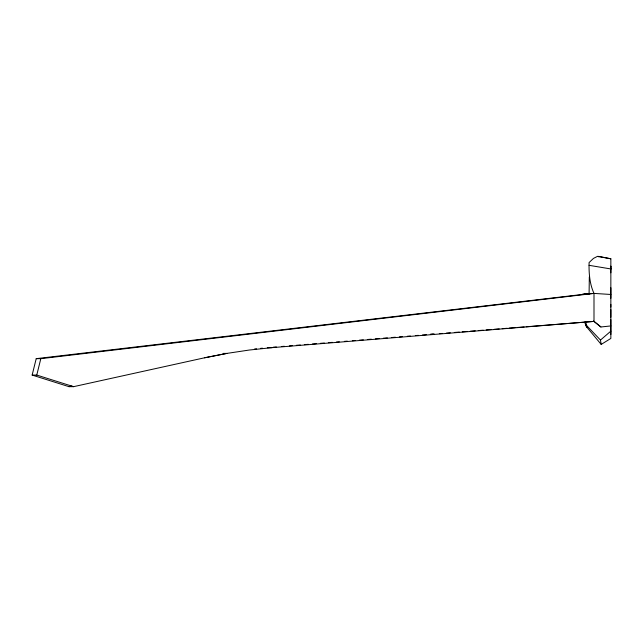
<?xml version="1.0" encoding="UTF-8"?>
<svg xmlns="http://www.w3.org/2000/svg" width="643" height="643" viewBox="0 0 643 643"><rect width="100%" height="100%" fill="white"/><g stroke="black" fill="none" stroke-linecap="round" stroke-linejoin="round"><path stroke-width="0.96" d="M610.85 319.619L610.85 334.545M610.85 317.224L610.85 309.588M610.85 307.057L610.85 304.38M610.85 298.288L610.85 287.775M610.85 268.091L610.85 272.817M610.85 266.644L610.85 266.154M610.85 266.306L610.85 267.777M589.318 276.964L589.084 294.004M610.85 325.929L600.892 326.982L593.995 321.396L271.949 347.662L249.339 350.025L226.842 353.409L204.522 357.797L73.575 386.668L68.962 386.66L32.15 375.07L36.209 358.657L591.166 293.433M32.15 375.07L36.764 375.07L40.814 358.673L593.995 293.417L610.85 294.47M610.85 331.145L600.466 340.067L601.197 344.415L610.85 338.443L610.85 258.791L597.532 256.332L593.449 258.414L589.084 262.569C588.835 272.978 589.575 283.836 593.995 293.417L593.995 321.396L526.143 326.773M68.97 386.668L71.895 386.025M204.522 357.805L226.842 353.409L223.161 353.401M582.164 294.269L593.995 293.417M583.884 294.084L585.419 293.923M254.556 348.996L256.525 348.787M260.455 348.385L262.424 348.168M430.36 334.32L433.358 334.006M269.337 347.501L267.343 347.662L271.949 347.662M273.339 347.172L276.337 346.923M281.345 346.521L284.343 346.272M289.342 345.87L292.34 345.621M296.343 345.299L300.345 344.969M304.348 344.648L308.343 344.318M312.345 343.997L316.348 343.659M320.351 343.338L324.345 343.008M328.348 342.687L332.351 342.357M336.353 342.036L339.351 341.787M344.351 341.385L347.349 341.136M352.356 340.734L355.354 340.485M359.357 340.163L363.351 339.825M367.354 339.504L371.357 339.174M375.359 338.853L379.354 338.523M383.357 338.202L387.359 337.872M391.362 337.551L395.357 337.221M399.359 336.892L402.357 336.651M407.357 336.241L410.363 335.992M415.362 335.59L418.36 335.341M422.363 335.019L426.365 334.69M430.36 334.368L434.346 334.055M439.338 333.661L442.336 333.42M446.322 333.106L450.317 332.785M454.304 332.471L459.295 332.077M462.285 331.836L467.276 331.442M470.274 331.209L475.257 330.807M478.255 330.574L483.239 330.172M486.237 329.939L491.22 329.546M494.218 329.304L499.209 328.911M502.199 328.677L507.19 328.276M509.184 328.123L515.172 327.641M517.165 327.488L524.149 326.933M36.209 358.657L40.814 358.673M589.084 265.326L610.85 268.951M610.85 258.799L598.303 256.348L598.882 256.895M36.764 375.07L73.575 386.66M593.513 320.986L600.892 326.982M600.466 340.067L586.979 325.905L585.106 321.765M601.197 344.415L586.697 326.99L584.841 322.706M587.059 327.448L585.781 325.511M586.046 324.514L586.585 325.326M585.427 323.019L585.918 324.217M610.85 267.834L610.85 269.079"/></g></svg>
